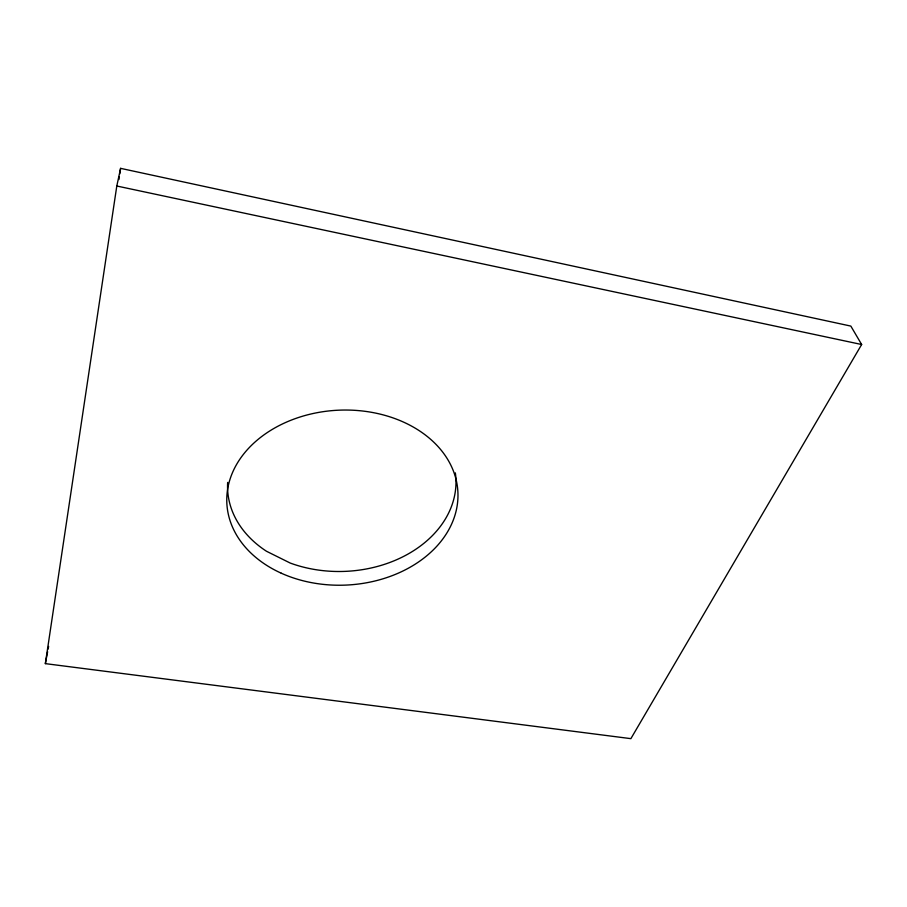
<?xml version="1.0" encoding="UTF-8"?>
<svg xmlns="http://www.w3.org/2000/svg" width="907" height="907" viewBox="0 0 907 907"><rect width="100%" height="100%" fill="white"/><g stroke="black" fill="none" stroke-linecap="round" stroke-linejoin="round"><path stroke-width="1.36" d="M45.35 663.629L116.799 186.014L120.597 168.351L850.834 326.089L861.65 344.513L630.875 738.649L45.35 663.629L47.617 651.725M118.919 179.541L119.339 176.752M119.758 173.951L120.597 168.351M48.128 649.072L48.627 646.43M116.799 186.014L861.65 344.513M455.348 472.876A114.271 87.231 -2.6 0 1 406.653 554.812A114.271 87.231 -2.6 0 1 290.229 563.054L266.511 551.275A114.271 87.231 -2.6 0 1 227.657 482.445M281.238 573.19A115.665 87.526 -2.7 0 0 457.91 498.306A115.665 87.526 -2.7 0 0 287.95 421.472A115.665 87.526 -2.7 0 0 281.238 573.19"/></g></svg>
